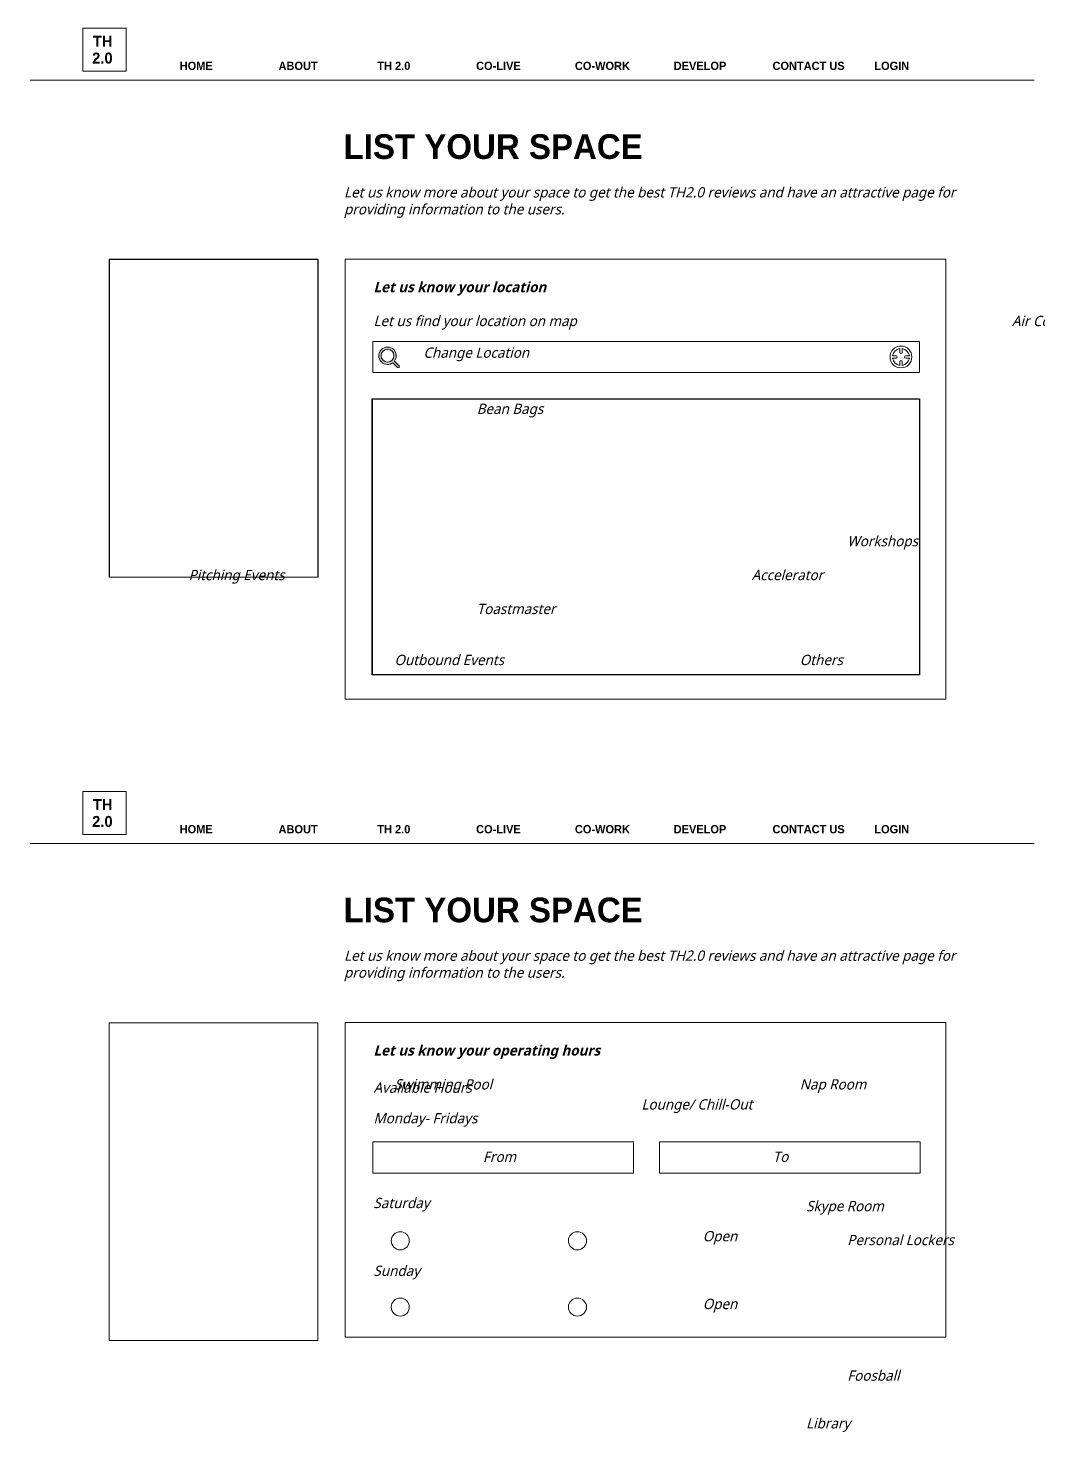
# Model space of a CAD drawing. Header units: inches. Extents: x -8 to 10100, y -1893 to 1161.
# Drawn here: x 6262 to 7304, y -288 to 1161 of the extents above; entities that cross this region are included whole.
import ezdxf

# ---------------------------------------------------------------- set-up
doc = ezdxf.new("R2010")
doc.units = ezdxf.units.IN
doc.header["$MEASUREMENT"] = 0
doc.layers.add('Layer 1', color=7, linetype='Continuous')
picture_1 = doc.add_image_def('image3.png', size_in_pixel=(1246, 628))

# ---------------------------------------------------------------- blocks, each defined once
blk = doc.blocks.new('block 4')
at = {"layer": 'Layer 1', "color": 18, "lineweight": 9, "true_color": 0x010101}
blk.add_lwpolyline([(7208.7709, 468.0102881770654), (6588.8989, 468.0102881770654), (6588.8989, 921.9141767104884), (7208.7709, 921.9141767104884), (7208.7709, 468.0102881770654)], dxfattribs=at)
blk = doc.blocks.new('block 3')
at = {"layer": 'Layer 1'}
blk.add_blockref('block 4', (0, 0), dxfattribs=at)
blk = doc.blocks.new('block 6')
at = {"layer": 'Layer 1', "color": 18, "lineweight": 9, "true_color": 0x010101}
blk.add_lwpolyline([(6560.6093, 593.9828849947298), (6345.220600000001, 593.9828849947298), (6345.220600000001, 921.9141767104884), (6560.6093, 921.9141767104884), (6560.6093, 593.9828849947298)], dxfattribs=at)
blk = doc.blocks.new('block 5')
at = {"layer": 'Layer 1'}
blk.add_blockref('block 6', (0, 0), dxfattribs=at)
blk = doc.blocks.new('block 2')
at = {"layer": 'Layer 1'}
for name in ['block 5', 'block 3']:
    blk.add_blockref(name, (0, 0), dxfattribs=at)
blk = doc.blocks.new('block 242')
at = {"layer": 'Layer 1', "color": 18, "lineweight": 9, "true_color": 0x010101}
blk.add_lwpolyline([(6560.8446, 593.8110849990699), (6345.455900000001, 593.8110849990699), (6345.455900000001, 921.7423767148284), (6560.8446, 921.7423767148284), (6560.8446, 593.8110849990699)], dxfattribs=at)
blk = doc.blocks.new('block 241')
at = {"layer": 'Layer 1'}
blk.add_blockref('block 242', (0, 0), dxfattribs=at)
blk = doc.blocks.new('block 243')
at = {"layer": 'Layer 1', "color": 18, "lineweight": 9, "true_color": 0x010101}
blk.add_lwpolyline([(6362.6841, 1116.0225), (6318.1263, 1116.0225), (6318.1263, 1160.5802), (6362.6841, 1160.5802), (6362.6841, 1116.0225)], dxfattribs=at)
at = {"layer": 'Layer 1', "color": 253, "true_color": 0xb2b1b1, "char_height": 11.35456377410889, "attachment_point": 7}
for s, insert in [('\\fnevis|b1|i0|c0|p34;\\W1;TH ', (6328.376182556152, 1141.260803222656)), ('\\fnevis|b1|i0|c0|p34;\\W1;2.0', (6327.637901306152, 1123.765197753906))]:
    blk.add_mtext(s, dxfattribs=dict(at, insert=insert))
blk = doc.blocks.new('block 247')
at = {"layer": 'Layer 1', "color": 18, "lineweight": 9, "true_color": 0x010101}
blk.add_lwpolyline([(7208.7709, -190.5222999999996), (6588.8989, -190.5222999999996), (6588.8989, 133.9835966152896), (7208.7709, 133.9835966152896), (7208.7709, -190.5222999999996)], dxfattribs=at)
blk = doc.blocks.new('block 246')
at = {"layer": 'Layer 1'}
blk.add_blockref('block 247', (0, 0), dxfattribs=at)
blk = doc.blocks.new('block 245')
at = {"layer": 'Layer 1'}
blk.add_blockref('block 246', (0, 0), dxfattribs=at)
blk = doc.blocks.new('block 248')
at = {"layer": 'Layer 1', "color": 18, "lineweight": 9, "true_color": 0x010101}
blk.add_lwpolyline([(6362.6841, 328.0919999999996), (6318.1263, 328.0919999999996), (6318.1263, 372.6496905860768), (6362.6841, 372.6496905860768), (6362.6841, 328.0919999999996)], dxfattribs=at)
at = {"layer": 'Layer 1', "color": 253, "true_color": 0xb2b1b1, "char_height": 11.35456377410889, "attachment_point": 7}
for s, insert in [('\\fnevis|b1|i0|c0|p34;\\W1;TH ', (6328.376182556152, 353.3302001953125)), ('\\fnevis|b1|i0|c0|p34;\\W1;2.0', (6327.637901306152, 335.8345947265625))]:
    blk.add_mtext(s, dxfattribs=dict(at, insert=insert))
blk = doc.blocks.new('block 253')
at = {"layer": 'Layer 1', "color": 8, "lineweight": 9, "true_color": 0x808284}
for points in [[(6654.9473, -91.17870000000039), (6654.9473, -96.34510000000046), (6650.759099999999, -100.5333000000001), (6645.592700000001, -100.5333000000001), (6640.426299999999, -100.5333000000001), (6636.2381, -96.34510000000046), (6636.2381, -91.17870000000039), (6636.2381, -86.01230000000032), (6640.426299999999, -81.82409999999982), (6645.592700000001, -81.82409999999982), (6650.759099999999, -81.82409999999982), (6654.9473, -86.01230000000032), (6654.9473, -91.17870000000039)], [(6837.815699999999, -91.17870000000039), (6837.815699999999, -96.34510000000046), (6833.627500000001, -100.5333000000001), (6828.4611, -100.5333000000001), (6823.2947, -100.5333000000001), (6819.106500000002, -96.34510000000046), (6819.106500000002, -91.17870000000039), (6819.106500000002, -86.01230000000032), (6823.2947, -81.82409999999982), (6828.4611, -81.82409999999982), (6833.627500000001, -81.82409999999982), (6837.815699999999, -86.01230000000032), (6837.815699999999, -91.17870000000039)]]:
    blk.add_open_spline(points, degree=3, knots=[0, 0, 0, 0, 1, 1, 1, 2, 2, 2, 3, 3, 3, 4, 4, 4, 4], dxfattribs=at)
blk = doc.blocks.new('block 254')
at = {"layer": 'Layer 1', "color": 8, "lineweight": 9, "true_color": 0x808284}
for points in [[(6654.9473, -159.5947999999999), (6654.9473, -164.7611999999999), (6650.759099999999, -168.9494000000004), (6645.592700000001, -168.9494000000004), (6640.426299999999, -168.9494000000004), (6636.2381, -164.7611999999999), (6636.2381, -159.5947999999999), (6636.2381, -154.4283999999998), (6640.426299999999, -150.2402000000002), (6645.592700000001, -150.2402000000002), (6650.759099999999, -150.2402000000002), (6654.9473, -154.4283999999998), (6654.9473, -159.5947999999999)], [(6837.815699999999, -159.5947999999999), (6837.815699999999, -164.7611999999999), (6833.627500000001, -168.9494000000004), (6828.4611, -168.9494000000004), (6823.2947, -168.9494000000004), (6819.106500000002, -164.7611999999999), (6819.106500000002, -159.5947999999999), (6819.106500000002, -154.4283999999998), (6823.2947, -150.2402000000002), (6828.4611, -150.2402000000002), (6833.627500000001, -150.2402000000002), (6837.815699999999, -154.4283999999998), (6837.815699999999, -159.5947999999999)]]:
    blk.add_open_spline(points, degree=3, knots=[0, 0, 0, 0, 1, 1, 1, 2, 2, 2, 3, 3, 3, 4, 4, 4, 4], dxfattribs=at)
blk = doc.blocks.new('block 256')
at = {"layer": 'Layer 1', "color": 18, "lineweight": 9, "true_color": 0x010101}
blk.add_lwpolyline([(6560.632000000001, -194.0078000000003), (6345.2433, -194.0078000000003), (6345.2433, 133.9235966168053), (6560.632000000001, 133.9235966168053), (6560.632000000001, -194.0078000000003)], dxfattribs=at)
blk = doc.blocks.new('block 255')
at = {"layer": 'Layer 1'}
blk.add_blockref('block 256', (0, 0), dxfattribs=at)
blk = doc.blocks.new('block 270')
at = {"layer": 'Layer 1', "color": 18, "lineweight": 18, "true_color": 0x010101}
blk.add_lwpolyline([(7181.396700000001, 805.0107796637167), (6617.2094, 805.0107796637167), (6617.2094, 837.2118788502494), (7181.396700000001, 837.2118788502494), (7181.396700000001, 805.0107796637167)], dxfattribs=at)
at = {"layer": 'Layer 1', "color": 8, "true_color": 0x808080, "insert": (6669.55078125, 816.678466796875), "char_height": 10.62, "attachment_point": 7}
blk.add_mtext('\\fRoboto Light|b0|i1|c0|p34;\\W1;Change Location', dxfattribs=at)
blk = doc.blocks.new('block 269')
at = {"layer": 'Layer 1', "true_color": 0x010101}
h = blk.add_hatch(color=18, dxfattribs=at)
h.dxf.hatch_style = 2
edge = h.paths.add_edge_path()
edge.add_spline(control_points=[(6644.4619, 812.0335794863058), (6644.4619, 812.0335794863058), (6639.607899999999, 816.8875793636844), (6639.607899999999, 816.8875793636844), (6640.7659, 818.4025793254114), (6641.4619, 820.2865792778175), (6641.4619, 822.3355792260554), (6641.4619, 827.2975791007048), (6637.423900000002, 831.3355789986963), (6632.4619, 831.3355789986963), (6627.499900000001, 831.3355789986963), (6623.4619, 827.2975791007048), (6623.4619, 822.3355792260554), (6623.4619, 817.3735793514061), (6627.499900000001, 813.3355794534145), (6632.4619, 813.3355794534145), (6634.510900000001, 813.3355794534145), (6636.3979, 814.0315794358321), (6637.909900000001, 815.1895794065786), (6637.909900000001, 815.1895794065786), (6642.7639, 810.3355795292009), (6642.7639, 810.3355795292009), (6643.231900000001, 809.8675795410236), (6643.990900000001, 809.8675795410236), (6644.4619, 810.3355795292009), (6644.9329, 810.8065795173034), (6644.9329, 811.5655794981285), (6644.4619, 812.0335794863058)], knot_values=[0, 0, 0, 0, 1, 1, 1, 2, 2, 2, 3, 3, 3, 4, 4, 4, 5, 5, 5, 6, 6, 6, 7, 7, 7, 8, 8, 8, 9, 9, 9, 9], degree=3, periodic=1)
edge = h.paths.add_edge_path()
edge.add_spline(control_points=[(6632.4619, 815.7385793927097), (6628.822899999999, 815.7385793927097), (6625.8619, 818.6995793179085), (6625.8619, 822.3385792259796), (6625.8619, 825.9775791340508), (6628.822899999999, 828.9385790592496), (6632.4619, 828.9385790592496), (6636.100900000001, 828.9385790592496), (6639.061900000001, 825.9775791340508), (6639.061900000001, 822.3385792259796), (6639.061900000001, 818.6995793179085), (6636.1039, 815.7385793927097), (6632.4619, 815.7385793927097)], knot_values=[0, 0, 0, 0, 1, 1, 1, 2, 2, 2, 3, 3, 3, 4, 4, 4, 4], degree=3, periodic=1)
at = {"layer": 'Layer 1', "lineweight": 0}
for points, knots in [([(6644.4619, 812.0335794863058), (6644.4619, 812.0335794863058), (6639.607899999999, 816.8875793636844), (6639.607899999999, 816.8875793636844), (6640.7659, 818.4025793254114), (6641.4619, 820.2865792778175), (6641.4619, 822.3355792260554), (6641.4619, 827.2975791007048), (6637.423900000002, 831.3355789986963), (6632.4619, 831.3355789986963), (6627.499900000001, 831.3355789986963), (6623.4619, 827.2975791007048), (6623.4619, 822.3355792260554), (6623.4619, 817.3735793514061), (6627.499900000001, 813.3355794534145), (6632.4619, 813.3355794534145), (6634.510900000001, 813.3355794534145), (6636.3979, 814.0315794358321), (6637.909900000001, 815.1895794065786), (6637.909900000001, 815.1895794065786), (6642.7639, 810.3355795292009), (6642.7639, 810.3355795292009), (6643.231900000001, 809.8675795410236), (6643.990900000001, 809.8675795410236), (6644.4619, 810.3355795292009), (6644.9329, 810.8065795173034), (6644.9329, 811.5655794981285), (6644.4619, 812.0335794863058)], [0, 0, 0, 0, 1, 1, 1, 2, 2, 2, 3, 3, 3, 4, 4, 4, 5, 5, 5, 6, 6, 6, 7, 7, 7, 8, 8, 8, 9, 9, 9, 9]), ([(6632.4619, 815.7385793927097), (6628.822899999999, 815.7385793927097), (6625.8619, 818.6995793179085), (6625.8619, 822.3385792259796), (6625.8619, 825.9775791340508), (6628.822899999999, 828.9385790592496), (6632.4619, 828.9385790592496), (6636.100900000001, 828.9385790592496), (6639.061900000001, 825.9775791340508), (6639.061900000001, 822.3385792259796), (6639.061900000001, 818.6995793179085), (6636.1039, 815.7385793927097), (6632.4619, 815.7385793927097)], [0, 0, 0, 0, 1, 1, 1, 2, 2, 2, 3, 3, 3, 4, 4, 4, 4])]:
    blk.add_open_spline(points, degree=3, knots=knots, dxfattribs=at)
at = {"layer": 'Layer 1', "color": 250, "lineweight": 18, "true_color": 0x231f20}
for points, knots in [([(7162.304899999999, 809.8311795419431), (7156.1049, 809.8311795419431), (7151.054899999999, 814.8811794143694), (7151.054899999999, 821.0811792577442), (7151.054899999999, 827.281179101119), (7156.1049, 832.3311789735453), (7162.304899999999, 832.3311789735453), (7168.5049, 832.3311789735453), (7173.554899999999, 827.3061791004875), (7173.554899999999, 821.0811792577442), (7173.554899999999, 814.856179415001), (7168.5049, 809.8311795419431), (7162.304899999999, 809.8311795419431)], [0, 0, 0, 0, 1, 1, 1, 2, 2, 2, 3, 3, 3, 4, 4, 4, 4]), ([(7163.554899999999, 829.7311790392268), (7163.554899999999, 829.7311790392268), (7163.554899999999, 826.0811791314336), (7163.554899999999, 826.0811791314336), (7163.554899999999, 825.3811791491171), (7163.0049, 824.8311791630113), (7162.304899999999, 824.8311791630113), (7161.6049, 824.8311791630113), (7161.054899999999, 825.3811791491171), (7161.054899999999, 826.0811791314336), (7161.054899999999, 826.0811791314336), (7161.054899999999, 829.7311790392268), (7161.054899999999, 829.7311790392268), (7157.2299, 829.181179053121), (7154.204900000001, 826.1561791295389), (7153.654900000001, 822.3311792261666), (7153.654900000001, 822.3311792261666), (7157.304899999999, 822.3311792261666), (7157.304899999999, 822.3311792261666), (7158.0049, 822.3311792261666), (7158.554899999999, 821.7811792400607), (7158.554899999999, 821.0811792577442), (7158.554899999999, 820.3811792754277), (7158.0049, 819.8311792893219), (7157.304899999999, 819.8311792893219), (7157.304899999999, 819.8311792893219), (7153.654900000001, 819.8311792893219), (7153.654900000001, 819.8311792893219), (7154.204900000001, 816.0061793859495), (7157.2299, 812.9811794623674), (7161.054899999999, 812.4311794762616), (7161.054899999999, 812.4311794762616), (7161.054899999999, 816.0811793840548), (7161.054899999999, 816.0811793840548), (7161.054899999999, 816.7811793663714), (7161.6049, 817.3311793524772), (7162.304899999999, 817.3311793524772), (7163.0049, 817.3311793524772), (7163.554899999999, 816.7811793663714), (7163.554899999999, 816.0811793840548), (7163.554899999999, 816.0811793840548), (7163.554899999999, 812.4311794762616), (7163.554899999999, 812.4311794762616), (7167.3799, 812.9811794623674), (7170.404900000001, 816.0061793859495), (7170.954900000001, 819.8311792893219), (7170.954900000001, 819.8311792893219), (7167.304899999999, 819.8311792893219), (7167.304899999999, 819.8311792893219), (7166.6049, 819.8311792893219), (7166.054899999999, 820.3811792754277), (7166.054899999999, 821.0811792577442), (7166.054899999999, 821.7811792400607), (7166.6049, 822.3311792261666), (7167.304899999999, 822.3311792261666), (7167.304899999999, 822.3311792261666), (7170.954900000001, 822.3311792261666), (7170.954900000001, 822.3311792261666), (7170.404900000001, 826.1561791295389), (7167.3799, 829.181179053121), (7163.554899999999, 829.7311790392268)], [0, 0, 0, 0, 1, 1, 1, 2, 2, 2, 3, 3, 3, 4, 4, 4, 5, 5, 5, 6, 6, 6, 7, 7, 7, 8, 8, 8, 9, 9, 9, 10, 10, 10, 11, 11, 11, 12, 12, 12, 13, 13, 13, 14, 14, 14, 15, 15, 15, 16, 16, 16, 17, 17, 17, 18, 18, 18, 19, 19, 19, 20, 20, 20, 20])]:
    blk.add_open_spline(points, degree=3, knots=knots, dxfattribs=at)
at = {"layer": 'Layer 1'}
blk.add_blockref('block 270', (0, 0), dxfattribs=at)
blk = doc.blocks.new('block 272')
at = {"layer": 'Layer 1', "color": 18, "lineweight": 9, "true_color": 0x010101}
blk.add_lwpolyline([(7181.422500000001, 493.3133875378553), (6617.0661, 493.3133875378553), (6617.0661, 777.7290803529104), (7181.422500000001, 777.7290803529104), (7181.422500000001, 493.3133875378553)], dxfattribs=at)
blk = doc.blocks.new('block 271')
at = {"layer": 'Layer 1'}
blk.add_blockref('block 272', (0, 0), dxfattribs=at)

msp = doc.modelspace()

# ---------------------------------------------------------------- linework, layer by layer
at = {"layer": 'Layer 1', "color": 18, "lineweight": 5, "true_color": 0x010101}
for points in [[(6263.6841, 1106.936400000001), (7299.6841, 1106.936400000001)], [(6263.6841, 319.0058919412331), (7299.6841, 319.0058919412331)]]:
    msp.add_lwpolyline(points, dxfattribs=at)
at = {"layer": 'Layer 1', "color": 18, "lineweight": 9, "true_color": 0x010101}
for points in [[(6886.169900000001, -21.28169999999955), (6617.1556, -21.28169999999955), (6617.1556, 10.91939999999977), (6886.169900000001, 10.91939999999977), (6886.169900000001, -21.28169999999955)], [(7182.291300000001, -21.28169999999955), (6913.277, -21.28169999999955), (6913.277, 10.91939999999977), (7182.291300000001, 10.91939999999977), (7182.291300000001, -21.28169999999955)]]:
    msp.add_lwpolyline(points, dxfattribs=at)

# ---------------------------------------------------------------- block references
at = {"layer": 'Layer 1'}
for name in ['block 243', 'block 2', 'block 241', 'block 269', 'block 271', 'block 248', 'block 255', 'block 245', 'block 253', 'block 254']:
    msp.add_blockref(name, (0, 0), dxfattribs=at)

# ---------------------------------------------------------------- texts
at = {"layer": 'Layer 1', "color": 252, "true_color": 0x989898, "attachment_point": 7}
for s, insert, char_height in [('\\fnevis|b1|i0|c0|p34;\\W1;HOME^I^IABOUT^I^ITH 2.0^I^ICO-LIVE^I^ICO-WORK^I^IDEVELOP^I^ICONTACT US^I^ILOGIN ', (6418.01953125, 1117.2294921875), 8.495999999999999), ('\\fnevis|b1|i0|c0|p34;\\W1;LIST YOUR SPACE', (6587.1328125, 1025.146118164062), 25.488), ('\\fnevis|b1|i0|c0|p34;\\W1;HOME^I^IABOUT^I^ITH 2.0^I^ICO-LIVE^I^ICO-WORK^I^IDEVELOP^I^ICONTACT US^I^ILOGIN ', (6418.01953125, 329.2989501953125), 8.495999999999999), ('\\fnevis|b1|i0|c0|p34;\\W1;LIST YOUR SPACE', (6587.1328125, 237.215576171875), 25.488)]:
    msp.add_mtext(s, dxfattribs=dict(at, insert=insert, char_height=char_height))
at = {"layer": 'Layer 1', "color": 8, "true_color": 0x808284, "char_height": 10.62, "attachment_point": 7}
for s, insert in [('\\fRoboto Light|b0|i1|c0|p34;\\W1;Let us know more about your space to get the best TH2.0 reviews and have an attractive page for ', (6587.59619140625, 982.1759643554688)), ('\\fRoboto Light|b0|i1|c0|p34;\\W1;providing information to the users.', (6587.59619140625, 964.6803588867188)), ('\\fRoboto Light|b0|i1|c0|p34;\\W1;Let us know more about your space to get the best TH2.0 reviews and have an attractive page for ', (6587.59619140625, 194.2454376220703)), ('\\fRoboto Light|b0|i1|c0|p34;\\W1;providing information to the users.', (6587.59619140625, 176.7498321533203))]:
    msp.add_mtext(s, dxfattribs=dict(at, insert=insert))
at = {"layer": 'Layer 1', "color": 250, "true_color": 0x231f20, "char_height": 10.62, "attachment_point": 7}
for s, insert in [('\\fRoboto|b1|i1|c0|p34;\\W1;Let us know your location', (6617.946044921875, 884.3747253417969)), ('\\fRoboto Light|b0|i1|c0|p34;\\W1;^I^I^I^I^I^I^I^I^IWifi^I^I^I^I^I^I^I^I^I^I^I^I^I^I^I^I^I^I^I^I^I^I^I^I^I^I^I^I^I^I^IAir Conditioning^I^I^I^I^I^I^I^I^I^I^I^I^I^I^I^I^IHeating', (5577.604248046875, 849.3840026855469)), ('\\fRoboto Light|b0|i1|c0|p34;\\W1;Let us find your location on map', (6617.946044921875, 849.3840026855469)), ('\\fRoboto Light|b0|i1|c0|p34;\\W1;^I^I^I^I^I^I^I^I^IStanding Desks^I^I^I^I^I^I^I^I^I^I^I^I^I^I^I^IBean Bags^I^I^I^I^I^I^I^I^I^I^I^I^I^I^I^I^I^I^I^I^I^I^IErgonomic Chairs', (5577.604248046875, 744.4108581542969)), ('\\fRoboto Light|b0|i1|c0|p34;\\W1;^I^I^I^I^I^I^I^I^IEvents^I^I^I^I^I^I^I^I^I^I^I^I^I^I^I^I^I^I^I^I^I^I^I^I^I^IWorkshops^I^I^I^I^I^I^I^I^I^I^I^I^I^I^I^I^I^I^I^I^I^I^I^ICommunity Lunches', (5577.604248046875, 604.4469909667969)), ('\\fRoboto Light|b0|i1|c0|p34;\\W1;^I^I^I^I^I^I^I^I^IMentorship Programs^I^I^I^I^I^I^I^IPitching Events^I^I^I^I^I^I^I^I^I^I^I^I^I^I^I^I^I^I^IAccelerator Programs', (5577.604248046875, 569.4562683105469)), ('\\fRoboto Light|b0|i1|c0|p34;\\W1;^I^I^I^I^I^I^I^I^IFacbook Group^I^I^I^I^I^I^I^I^I^I^I^I^I^I^I^IToastmaster^I^I^I^I^I^I^I^I^I^I^I^I^I^I^I^I^I^I^I^I^I^IIncubator Programs', (5577.604248046875, 534.4650573730469)), ('\\fRoboto Light|b0|i1|c0|p34;\\W1;^I^I^I^I^I^I^I^I^ICommunity App.^I^I^I^I^I^I^I^I^I^I^I^I^I^IOutbound Events^I^I^I^I^I^I^I^I^I^I^I^I^I^I^I^I^IOthers', (5577.604248046875, 499.4743347167969)), ('\\fRoboto|b1|i1|c0|p34;\\W1;Let us know your operating hours', (6617.946044921875, 96.44418334960938)), ('\\fRoboto Light|b0|i1|c0|p34;\\W1;^I^I^I^I^I^I^I^I^IOutdoor Terraces^I^I^I^I^I^I^I^I^I^I^I^I^I^ISwimming Pool^I^I^I^I^I^I^I^I^I^I^I^I^I^I^I^I^INap Room', (5577.604248046875, 61.45346069335938)), ('\\fRoboto Light|b0|i1|c0|p34;\\W1;Available Hours', (6617.946044921875, 61.45346069335938)), ('\\fRoboto Light|b0|i1|c0|p34;\\W1;^I^I^I^I^I^I^I^I^IYoga Studio^I^I^I^I^I^I^I^I^I^I^I^I^I^I^I^I^I^I^I^I^ILounge/ Chill-Out Area^I^I^I^I^I^I^I^I^IOthers', (5577.604248046875, 26.46224975585938)), ('\\fRoboto Black|b0|i1|c0|p34;\\W1;Monday- Fridays', (6617.946044921875, 26.46224975585938)), ('\\fRoboto Light|b0|i1|c0|p34;\\W1;^I^I^I^I^I^I^I^I^IKitchen ^I^I^I^I^I^I^I^I^I^I^I^I^I^I^I^I^I^I^I^I^I^I^I^I^ISkype Room^I^I^I^I^I^I^I^I^I^I^I^I^I^I^I^I^I^I^I^I^I^IPodcasting Room', (5577.604248046875, -78.51040649414062)), ('\\fRoboto Black|b0|i1|c0|p34;\\W1;Saturday', (6617.946044921875, -61.01528930664062)), ('\\fRoboto Light|b0|i1|c0|p34;\\W1;^I^I^I^I^I^I^I^I^IPrinter^I^I^I^I^I^I^I^I^I^I^I^I^I^I^I^I^I^I^I^I^I^I^I^I^I^IPersonal Lockers^I^I^I^I^I^I^I^I^I^I^I^I^I^I^I^IEvent Space for Rent', (5577.604248046875, -113.5016174316406)), ('\\fRoboto Light|b0|i1|c0|p34;\\W1;^I^I^I^I^I^I^I^IOpen ^I^I^I^I^I^I^I^I^I^I^I^I^I^I^I^I^I^I^I^I^I^I^I^I^I^I^I^IClosed', (6617.946044921875, -95.25506591796875)), ('\\fRoboto Black|b0|i1|c0|p34;\\W1;Sunday', (6617.946044921875, -130.9972229003906)), ('\\fRoboto Light|b0|i1|c0|p34;\\W1;^I^I^I^I^I^I^I^IOpen ^I^I^I^I^I^I^I^I^I^I^I^I^I^I^I^I^I^I^I^I^I^I^I^I^I^I^I^IClosed', (6617.946044921875, -165.2369995117188)), ('\\fRoboto Light|b0|i1|c0|p34;\\W1;^I^I^I^I^I^I^I^I^IPool Table^I^I^I^I^I^I^I^I^I^I^I^I^I^I^I^I^I^I^I^I^I^I^I^I^I^IFoosball^I^I^I^I^I^I^I^I^I^I^I^I^I^I^I^I^I^I^I^I^I^I^I^IMini Golf Course', (5577.604248046875, -253.4654846191406)), ('\\fRoboto Light|b0|i1|c0|p34;\\W1;^I^I^I^I^I^I^I^I^ITrampoline^I^I^I^I^I^I^I^I^I^I^I^I^I^I^I^I^I^I^I^I^I^I^I^I^ILibrary^I^I^I^I^I^I^I^I^I^I^I^I^I^I^I^I^I^I^I^I^I^I^I^I^I^IDog-Friendly', (5577.604248046875, -288.4562072753906))]:
    msp.add_mtext(s, dxfattribs=dict(at, insert=insert))
at = {"layer": 'Layer 1', "color": 8, "true_color": 0x808080, "char_height": 10.62, "attachment_point": 7}
for s, insert in [('\\fRoboto Light|b0|i1|c0|p34;\\W1;From', (6730.96435546875, -9.87664794921875)), ('\\fRoboto Light|b0|i1|c0|p34;\\W1;To', (7030.04052734375, -9.87664794921875))]:
    msp.add_mtext(s, dxfattribs=dict(at, insert=insert))

# ---------------------------------------------------------------- pictures from other files: only their frames are drawn
at = {"layer": 'Layer 1'}
image = msp.add_image(picture_1, insert=(6616.766100000001, 493.1527603510394), size_in_units=(564.76819, 284.65042), dxfattribs=at)

doc.saveas('drawing.dxf')
